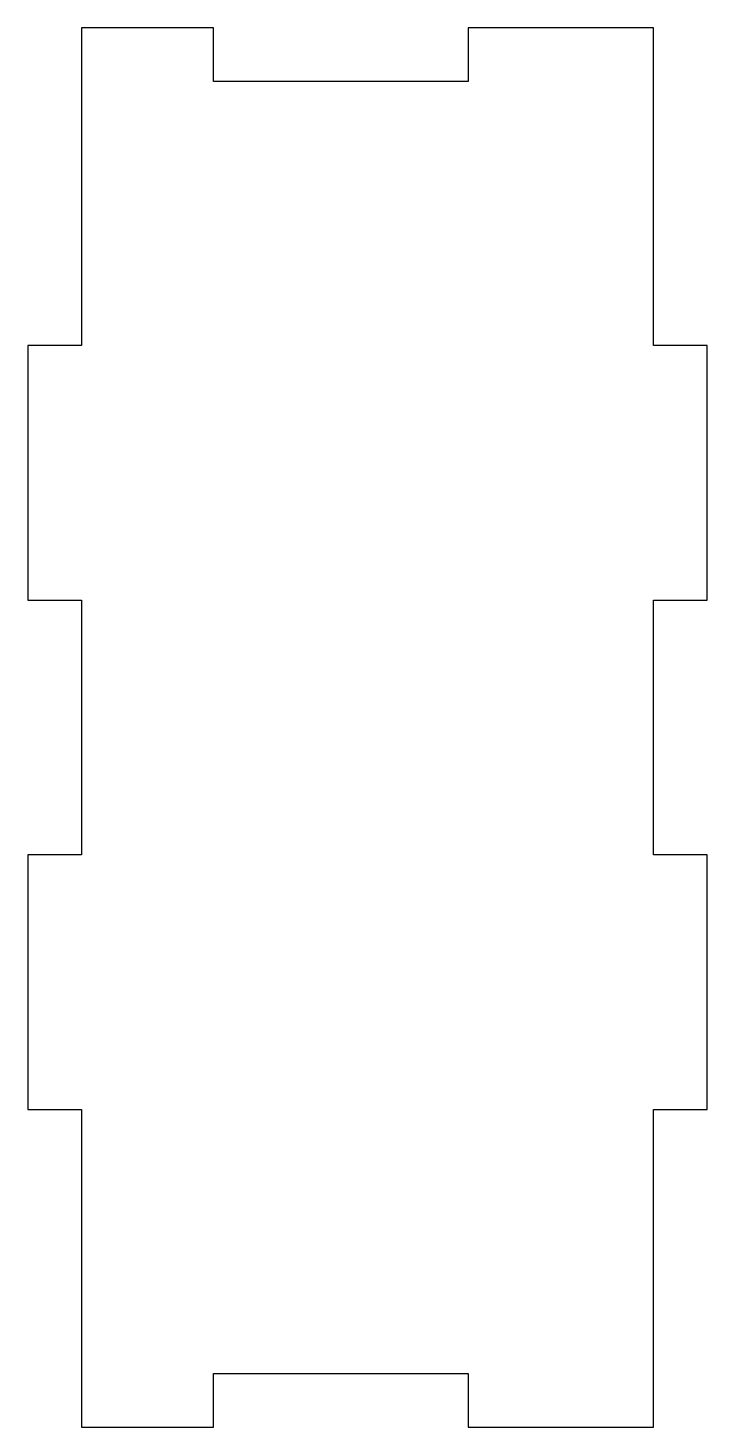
# Model space of a CAD drawing. Header units: millimetres. Extents: x -19.7 to 18.3, y -41 to 37.3.
import ezdxf

# ---------------------------------------------------------------- set-up
doc = ezdxf.new("R2010")
doc.units = ezdxf.units.MM

msp = doc.modelspace()

# ---------------------------------------------------------------- linework, layer by layer
at = {"color": 7, "linetype": 'Continuous', "lineweight": 25}
for p, q in [((-9.345, 37.329), (-16.72, 37.329)), ((-16.72, 37.329), (-16.72, 19.554)), ((-9.345, 34.329), (-9.345, 37.329)), ((15.28, 37.329), (4.905, 37.329)), ((4.905, 37.329), (4.905, 34.329)), ((15.28, 19.554), (15.28, 37.329)), ((4.905, 34.329), (-9.345, 34.329)), ((-16.72, 19.554), (-19.72, 19.554)), ((-19.72, 19.554), (-19.72, 5.304)), ((18.28, 19.554), (15.28, 19.554)), ((18.28, 5.304), (18.28, 19.554)), ((-19.72, 5.304), (-16.72, 5.304)), ((-16.72, 5.304), (-16.72, -8.946)), ((15.28, -8.946), (15.28, 5.304)), ((15.28, 5.304), (18.28, 5.304)), ((-16.72, -8.946), (-19.72, -8.946)), ((-19.72, -8.946), (-19.72, -23.196)), ((18.28, -8.946), (15.28, -8.946)), ((18.28, -23.196), (18.28, -8.946)), ((-19.72, -23.196), (-16.72, -23.196)), ((-16.72, -23.196), (-16.72, -40.971)), ((15.28, -40.971), (15.28, -23.196)), ((15.28, -23.196), (18.28, -23.196)), ((-9.345, -40.971), (-9.345, -37.971)), ((-9.345, -37.971), (4.905, -37.971)), ((4.905, -37.971), (4.905, -40.971)), ((-16.72, -40.971), (-9.345, -40.971)), ((4.905, -40.971), (15.28, -40.971))]:
    msp.add_line(p, q, dxfattribs=at)

doc.saveas('drawing.dxf')
